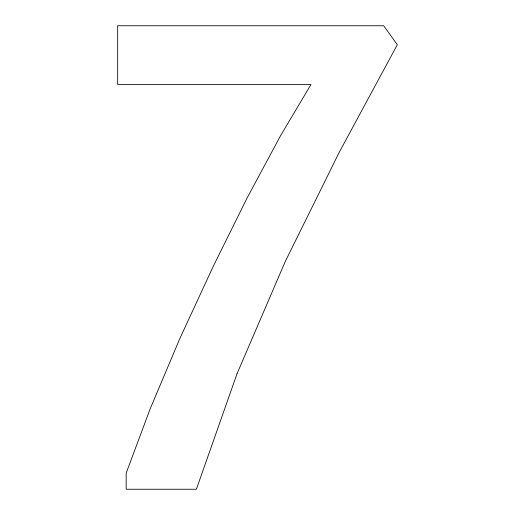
<?xml version="1.0" encoding="UTF-8"?>
<svg xmlns="http://www.w3.org/2000/svg" width="515" height="515" viewBox="0 0 515 515"><rect width="100%" height="100%" fill="white"/><g stroke="black" fill="none" stroke-linecap="round" stroke-linejoin="round"><path stroke-width="0.77" d="M237.035 373.736L196.376 489.25L126.175 489.25L126.175 473.131L150.174 408.839L179.722 338.812L212.856 267.169L247.065 198.043L280.553 135.715L311.002 84.492L117.678 84.492L117.678 25.75L383.714 25.75L397.323 44.734L339.295 152.189L285.207 261.62L237.035 373.736"/></g></svg>
